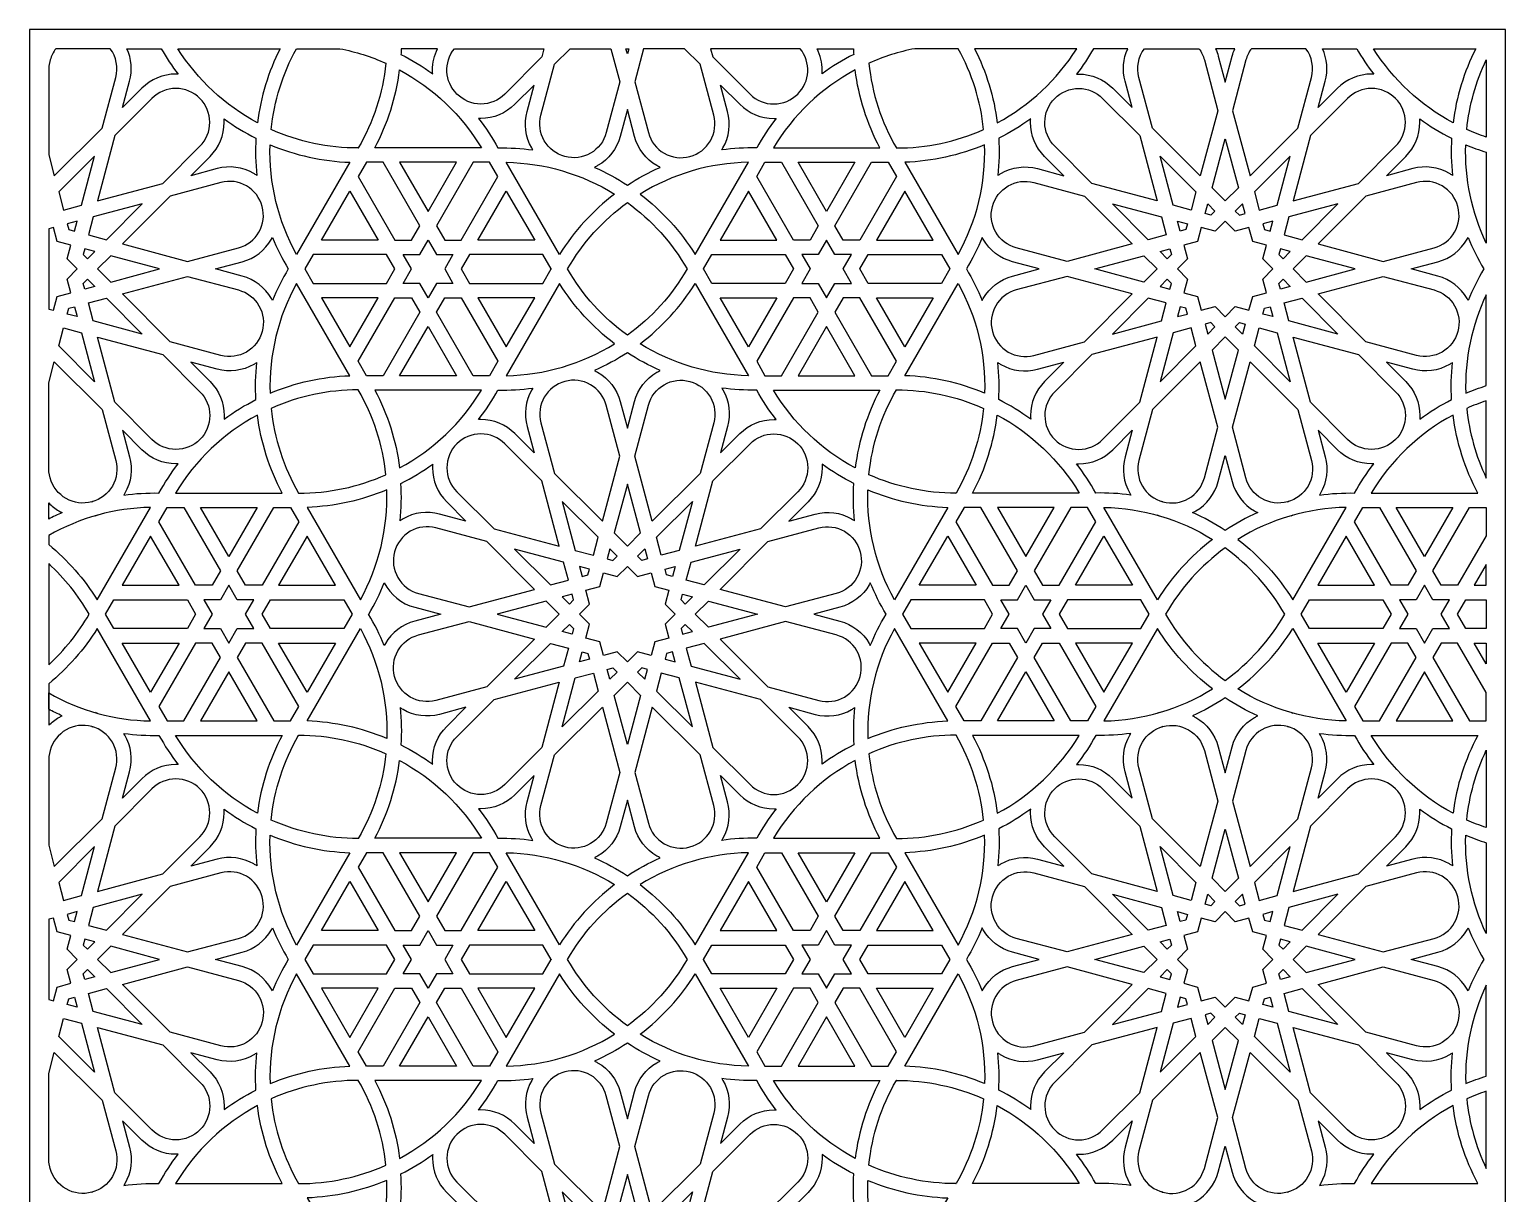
# Model space of a CAD drawing. Header units: millimetres. Extents: x 15683 to 17223, y -3509 to -1569.
# Drawn here: x 15683 to 17223, y -2783 to -1569 of the extents above; entities that cross this region are included whole.
import ezdxf

# ---------------------------------------------------------------- set-up
doc = ezdxf.new("R2010")
doc.units = ezdxf.units.MM
doc.layers.get('0').update_dxf_attribs({"color": 1})
doc.layers.add('Layer 01', color=160, linetype='Continuous')

msp = doc.modelspace()

# ---------------------------------------------------------------- linework, layer by layer
for points in [[(15683, -3509.2), (17223, -3509.2), (17223, -1569.2), (15683, -1569.2)], [(16026.1, -1692.7), (16025.9, -1692.7), (16025.8, -1692.8)], [(16587.4, -1692.7), (16587.6, -1692.7), (16587.7, -1692.8)], [(16025.9, -1722.7), (16064.2, -1789), (16081.5, -1789), (16090.2, -1774), (16051.9, -1707.7), (16034.6, -1707.7)], [(16098.8, -1759), (16128.5, -1707.7), (16069.2, -1707.7)], [(16133.5, -1789), (16171.8, -1722.7), (16163.1, -1707.7), (16145.8, -1707.7), (16107.5, -1774), (16116.2, -1789)], [(16480, -1789), (16441.8, -1722.7), (16450.4, -1707.7), (16467.7, -1707.7), (16506, -1774), (16497.4, -1789)], [(16514.7, -1759), (16485.1, -1707.7), (16544.3, -1707.7)], [(16587.6, -1722.7), (16549.3, -1789), (16532, -1789), (16523.3, -1774), (16561.6, -1707.7), (16578.9, -1707.7)], [(16046.9, -1789), (15987.6, -1789), (16017.3, -1737.7)], [(16210.1, -1789), (16150.8, -1789), (16180.4, -1737.7)], [(16403.5, -1789), (16462.7, -1789), (16433.1, -1737.7)], [(16566.6, -1789), (16625.9, -1789), (16596.3, -1737.7)], [(16081.5, -1819), (16072.9, -1804), (16090.2, -1804), (16098.8, -1789), (16107.5, -1804), (16124.8, -1804), (16116.2, -1819), (16124.8, -1834), (16107.5, -1834), (16098.8, -1849), (16090.2, -1834), (16072.9, -1834)], [(16532, -1819), (16540.7, -1804), (16523.3, -1804), (16514.7, -1789), (16506, -1804), (16488.7, -1804), (16497.4, -1819), (16488.7, -1834), (16506, -1834), (16514.7, -1849), (16523.3, -1834), (16540.7, -1834)], [(16064.2, -1819), (16055.5, -1804), (15979, -1804), (15970.3, -1819), (15979, -1834), (16055.5, -1834)], [(16227.4, -1819), (16218.7, -1804), (16142.1, -1804), (16133.5, -1819), (16142.1, -1834), (16218.7, -1834)], [(16386.2, -1819), (16394.8, -1804), (16471.4, -1804), (16480, -1819), (16471.4, -1834), (16394.8, -1834)], [(16549.3, -1819), (16558, -1804), (16634.6, -1804), (16643.2, -1819), (16634.6, -1834), (16558, -1834)], [(16046.9, -1849), (15987.6, -1849), (16017.3, -1900.3)], [(16025.9, -1915.3), (16064.2, -1849), (16081.5, -1849), (16090.2, -1864), (16051.9, -1930.3), (16034.6, -1930.3)], [(16133.5, -1849), (16171.8, -1915.3), (16163.1, -1930.3), (16145.8, -1930.3), (16107.5, -1864), (16116.2, -1849)], [(16210.1, -1849), (16150.8, -1849), (16180.4, -1900.3)], [(16403.5, -1849), (16462.7, -1849), (16433.1, -1900.3)], [(16480, -1849), (16441.8, -1915.3), (16450.4, -1930.3), (16467.7, -1930.3), (16506, -1864), (16497.4, -1849)], [(16587.6, -1915.3), (16549.3, -1849), (16532, -1849), (16523.3, -1864), (16561.6, -1930.3), (16578.9, -1930.3)], [(16566.6, -1849), (16625.9, -1849), (16596.3, -1900.3)], [(16098.8, -1879), (16128.5, -1930.3), (16069.2, -1930.3)], [(16514.7, -1879), (16485.1, -1930.3), (16544.3, -1930.3)], [(16026.1, -1945.3), (16025.9, -1945.3), (16025.8, -1945.1)], [(16587.4, -1945.3), (16587.6, -1945.3), (16587.7, -1945.1)], [(15963.7, -2052.7), (15963.9, -2052.7), (15964, -2052.9)], [(16649.8, -2052.7), (16649.6, -2052.7), (16649.5, -2052.9)], [(15856.3, -2149), (15818.1, -2082.7), (15826.7, -2067.7), (15844, -2067.7), (15882.3, -2134), (15873.7, -2149)], [(15891, -2119), (15861.4, -2067.7), (15920.6, -2067.7)], [(15963.9, -2082.7), (15925.6, -2149), (15908.3, -2149), (15899.6, -2134), (15937.9, -2067.7), (15955.2, -2067.7)], [(16649.6, -2082.7), (16687.9, -2149), (16705.2, -2149), (16713.9, -2134), (16675.6, -2067.7), (16658.3, -2067.7)], [(16722.6, -2119), (16752.2, -2067.7), (16692.9, -2067.7)], [(16757.2, -2149), (16795.5, -2082.7), (16786.8, -2067.7), (16769.5, -2067.7), (16731.2, -2134), (16739.9, -2149)], [(17103.8, -2149), (17065.6, -2082.7), (17074.2, -2067.7), (17091.5, -2067.7), (17129.8, -2134), (17121.2, -2149)], [(17138.5, -2119), (17108.9, -2067.7), (17168.1, -2067.7)], [(17203, -2097.3), (17173.1, -2149), (17155.8, -2149), (17147.1, -2134), (17185.4, -2067.7), (17202.8, -2067.7), (17203, -2068.1)], [(15779.8, -2149), (15839, -2149), (15809.4, -2097.7)], [(15942.9, -2149), (16002.2, -2149), (15972.6, -2097.7)], [(16670.6, -2149), (16611.3, -2149), (16641, -2097.7)], [(16833.8, -2149), (16774.5, -2149), (16804.1, -2097.7)], [(17027.3, -2149), (17086.5, -2149), (17056.9, -2097.7)], [(17203, -2127.3), (17190.4, -2149), (17203, -2149)], [(15908.3, -2179.1), (15908.3, -2179), (15917, -2164), (15899.6, -2164), (15891, -2149), (15882.3, -2164), (15865, -2164), (15873.7, -2179), (15873.6, -2179.1), (15873.7, -2179.2), (15865, -2194.2), (15882.3, -2194.2), (15891, -2209.2), (15899.6, -2194.2), (15917, -2194.2), (15908.3, -2179.2)], [(16705.2, -2179.1), (16705.2, -2179), (16696.6, -2164), (16713.9, -2164), (16722.6, -2149), (16731.2, -2164), (16748.5, -2164), (16739.9, -2179), (16739.9, -2179.1), (16739.9, -2179.2), (16748.5, -2194.2), (16731.2, -2194.2), (16722.6, -2209.2), (16713.9, -2194.2), (16696.6, -2194.2), (16705.2, -2179.2)], [(17155.9, -2179.1), (17155.8, -2179), (17164.5, -2164), (17147.1, -2164), (17138.5, -2149), (17129.8, -2164), (17112.5, -2164), (17121.2, -2179), (17121.1, -2179.1), (17121.2, -2179.2), (17112.5, -2194.2), (17129.8, -2194.2), (17138.5, -2209.2), (17147.1, -2194.2), (17164.5, -2194.2), (17155.8, -2179.2)], [(15762.4, -2179.1), (15771.1, -2164), (15847.7, -2164), (15856.3, -2179), (15856.3, -2179.1), (15856.3, -2179.2), (15847.7, -2194.2), (15771.1, -2194.2)], [(15925.7, -2179.1), (15925.6, -2179), (15934.3, -2164), (16010.8, -2164), (16019.5, -2179), (16019.5, -2179.1), (16019.5, -2179.2), (16010.8, -2194.2), (15934.3, -2194.2), (15925.6, -2179.2)], [(16687.9, -2179.1), (16687.9, -2179), (16679.3, -2164), (16602.7, -2164), (16594, -2179), (16594.1, -2179.1), (16594, -2179.2), (16602.7, -2194.2), (16679.3, -2194.2), (16687.9, -2179.2)], [(16851.1, -2179.1), (16842.4, -2164), (16765.9, -2164), (16757.2, -2179), (16757.2, -2179.1), (16757.2, -2179.2), (16765.9, -2194.2), (16842.4, -2194.2)], [(17009.9, -2179.1), (17018.6, -2164), (17095.2, -2164), (17103.8, -2179), (17103.8, -2179.1), (17103.8, -2179.2), (17095.2, -2194.2), (17018.6, -2194.2)], [(17203, -2194.2), (17181.8, -2194.2), (17173.1, -2179.2), (17173.2, -2179.1), (17173.1, -2179), (17181.8, -2164), (17203, -2164)], [(15779.8, -2209.2), (15839, -2209.2), (15809.4, -2260.5)], [(15856.3, -2209.2), (15818.1, -2275.5), (15826.7, -2290.5), (15844, -2290.5), (15882.3, -2224.2), (15873.7, -2209.2)], [(15963.9, -2275.5), (15925.6, -2209.2), (15908.3, -2209.2), (15899.6, -2224.2), (15937.9, -2290.5), (15955.2, -2290.5)], [(15942.9, -2209.2), (16002.2, -2209.2), (15972.6, -2260.5)], [(16670.6, -2209.2), (16611.3, -2209.2), (16641, -2260.5)], [(16649.6, -2275.5), (16687.9, -2209.2), (16705.2, -2209.2), (16713.9, -2224.2), (16675.6, -2290.5), (16658.3, -2290.5)], [(16757.2, -2209.2), (16795.5, -2275.5), (16786.8, -2290.5), (16769.5, -2290.5), (16731.2, -2224.2), (16739.9, -2209.2)], [(16833.8, -2209.2), (16774.5, -2209.2), (16804.1, -2260.5)], [(17027.3, -2209.2), (17086.5, -2209.2), (17056.9, -2260.5)], [(17103.8, -2209.2), (17065.6, -2275.5), (17074.2, -2290.5), (17091.5, -2290.5), (17129.8, -2224.2), (17121.2, -2209.2)], [(17203, -2260.9), (17173.1, -2209.2), (17155.8, -2209.2), (17147.1, -2224.2), (17185.4, -2290.5), (17202.8, -2290.5), (17203, -2290)], [(17203, -2230.9), (17190.4, -2209.2), (17203, -2209.2)], [(15891, -2239.2), (15861.4, -2290.5), (15920.6, -2290.5)], [(16722.6, -2239.2), (16752.2, -2290.5), (16692.9, -2290.5)], [(17138.5, -2239.2), (17108.9, -2290.5), (17168.1, -2290.5)], [(15963.7, -2305.5), (15963.9, -2305.5), (15964, -2305.3)], [(16649.8, -2305.5), (16649.6, -2305.5), (16649.5, -2305.3)], [(16026.1, -2412.9), (16025.9, -2412.9), (16025.8, -2413.1)], [(16587.4, -2412.9), (16587.6, -2412.9), (16587.7, -2413.1)], [(16025.9, -2442.9), (16064.2, -2509.2), (16081.5, -2509.2), (16090.2, -2494.2), (16051.9, -2427.9), (16034.6, -2427.9)], [(16098.8, -2479.2), (16128.5, -2427.9), (16069.2, -2427.9)], [(16133.5, -2509.2), (16171.8, -2442.9), (16163.1, -2427.9), (16145.8, -2427.9), (16107.5, -2494.2), (16116.2, -2509.2)], [(16480, -2509.2), (16441.8, -2442.9), (16450.4, -2427.9), (16467.7, -2427.9), (16506, -2494.2), (16497.4, -2509.2)], [(16514.7, -2479.2), (16485.1, -2427.9), (16544.3, -2427.9)], [(16587.6, -2442.9), (16549.3, -2509.2), (16532, -2509.2), (16523.3, -2494.2), (16561.6, -2427.9), (16578.9, -2427.9)], [(16046.9, -2509.2), (15987.6, -2509.2), (16017.3, -2457.9)], [(16210.1, -2509.2), (16150.8, -2509.2), (16180.4, -2457.9)], [(16403.5, -2509.2), (16462.7, -2509.2), (16433.1, -2457.9)], [(16566.6, -2509.2), (16625.9, -2509.2), (16596.3, -2457.9)], [(16081.5, -2539.2), (16072.9, -2524.2), (16090.2, -2524.2), (16098.8, -2509.2), (16107.5, -2524.2), (16124.8, -2524.2), (16116.2, -2539.2), (16124.8, -2554.2), (16107.5, -2554.2), (16098.8, -2569.2), (16090.2, -2554.2), (16072.9, -2554.2)], [(16532, -2539.2), (16540.7, -2524.2), (16523.3, -2524.2), (16514.7, -2509.2), (16506, -2524.2), (16488.7, -2524.2), (16497.4, -2539.2), (16488.7, -2554.2), (16506, -2554.2), (16514.7, -2569.2), (16523.3, -2554.2), (16540.7, -2554.2)], [(16064.2, -2539.2), (16055.5, -2524.2), (15979, -2524.2), (15970.3, -2539.2), (15979, -2554.2), (16055.5, -2554.2)], [(16227.4, -2539.2), (16218.7, -2524.2), (16142.1, -2524.2), (16133.5, -2539.2), (16142.1, -2554.2), (16218.7, -2554.2)], [(16386.2, -2539.2), (16394.8, -2524.2), (16471.4, -2524.2), (16480, -2539.2), (16471.4, -2554.2), (16394.8, -2554.2)], [(16549.3, -2539.2), (16558, -2524.2), (16634.6, -2524.2), (16643.2, -2539.2), (16634.6, -2554.2), (16558, -2554.2)], [(16046.9, -2569.2), (15987.6, -2569.2), (16017.3, -2620.5)], [(16025.9, -2635.5), (16064.2, -2569.2), (16081.5, -2569.2), (16090.2, -2584.2), (16051.9, -2650.5), (16034.6, -2650.5)], [(16133.5, -2569.2), (16171.8, -2635.5), (16163.1, -2650.5), (16145.8, -2650.5), (16107.5, -2584.2), (16116.2, -2569.2)], [(16210.1, -2569.2), (16150.8, -2569.2), (16180.4, -2620.5)], [(16403.5, -2569.2), (16462.7, -2569.2), (16433.1, -2620.5)], [(16480, -2569.2), (16441.8, -2635.5), (16450.4, -2650.5), (16467.7, -2650.5), (16506, -2584.2), (16497.4, -2569.2)], [(16587.6, -2635.5), (16549.3, -2569.2), (16532, -2569.2), (16523.3, -2584.2), (16561.6, -2650.5), (16578.9, -2650.5)], [(16566.6, -2569.2), (16625.9, -2569.2), (16596.3, -2620.5)], [(16098.8, -2599.2), (16128.5, -2650.5), (16069.2, -2650.5)], [(16514.7, -2599.2), (16485.1, -2650.5), (16544.3, -2650.5)], [(16026.1, -2665.5), (16025.9, -2665.5), (16025.8, -2665.4)], [(16587.4, -2665.5), (16587.6, -2665.5), (16587.7, -2665.4)], [(15963.7, -2773), (15963.9, -2773), (15964, -2773.1)], [(16649.8, -2773), (16649.6, -2773), (16649.5, -2773.1)]]:
    msp.add_lwpolyline(points, close=True)
for points in [[(15820.3, -1589.2, 0.033736), (15838.1, -1615.8), (15835.8, -1615.7, 0.199489), (15800.2, -1630.5), (15780.1, -1650.6), (15787.5, -1623.1, 0.174582), (15784.6, -1589.2)], [(15944.5, -1589.2, 0.085875), (15920.8, -1666.5, -0.129776), (15837.8, -1589.2)], [(16006.9, -1589.2, -0.056713), (16054.8, -1604.4, -0.105859), (16026, -1692.8, -0.105859), (15935.1, -1673.5, -0.100437), (15961.5, -1589.2)], [(16606.6, -1589.2, 0.056713), (16558.8, -1604.4, 0.105859), (16587.5, -1692.8, 0.105859), (16678.5, -1673.5, 0.100437), (16652.1, -1589.2)], [(16669, -1589.2, -0.085875), (16692.8, -1666.5, 0.129776), (16775.7, -1589.2)], [(16793.2, -1589.2, -0.033736), (16775.4, -1615.8), (16777.7, -1615.7, -0.199489), (16813.3, -1630.5), (16833.4, -1650.6), (16826.1, -1623.1, -0.174582), (16828.9, -1589.2)], [(17067.8, -1589.2, 0.033736), (17085.6, -1615.8), (17083.3, -1615.7, 0.199489), (17047.7, -1630.5), (17027.6, -1650.6), (17035, -1623.1, 0.174582), (17032.1, -1589.2)], [(17192, -1589.2, 0.085875), (17168.3, -1666.5, -0.129776), (17085.3, -1589.2)], [(17203, -1681.5, -0.02471), (17182.6, -1673.5, -0.085621), (17203, -1600.8)], [(16043.3, -1692.7, 0.090641), (16069.1, -1611.4, -0.135132), (16154.5, -1692.7)], [(16570.3, -1692.7, -0.090641), (16544.5, -1611.4, 0.135132), (16459.1, -1692.7)], [(15919.3, -1682.6, 0.040936), (15920.2, -1721.4, 0.019027), (15916.9, -1719.3, 0.199489), (15878.8, -1714.3), (15851.3, -1721.7), (15871.4, -1701.6, 0.199489), (15886.1, -1666, 0.018279), (15886, -1662.3, 0.041199)], [(16694.3, -1682.6, -0.040936), (16693.3, -1721.4, -0.019027), (16696.6, -1719.3, -0.199489), (16734.8, -1714.3), (16762.3, -1721.7), (16742.1, -1701.6, -0.199489), (16727.4, -1666, -0.018279), (16727.6, -1662.3, -0.041199)], [(17166.8, -1682.6, 0.040936), (17167.7, -1721.4, 0.019027), (17164.5, -1719.3, 0.199489), (17126.3, -1714.3), (17098.8, -1721.7), (17118.9, -1701.6, 0.199489), (17133.6, -1666, 0.018279), (17133.5, -1662.3, 0.041199)], [(15934, -1689.4, 0.090641), (16017.3, -1707.7), (15961.7, -1804, -0.135132)], [(16679.6, -1689.4, -0.090641), (16596.3, -1707.7), (16651.9, -1804, 0.135132)], [(17203, -1792, -0.119754), (17181.5, -1689.4, 0.024161), (17203, -1697.2)], [(16293.4, -1740.9, 0.090589), (16236, -1803.9), (16180.4, -1707.7, -0.135014)], [(16320.1, -1740.9, -0.090589), (16377.6, -1803.9), (16433.1, -1707.7, 0.135014)], [(16306.8, -1888.2, -0.106105), (16244.4, -1819, -0.106105), (16306.8, -1749.7, -0.106105), (16369.1, -1819, -0.106105)], [(16227.3, -1819.1, -0.0001), (16227.4, -1819), (16227.3, -1818.9)], [(16386.2, -1819.1, 0.0001), (16386.2, -1819), (16386.2, -1818.9)], [(15934, -1948.6, -0.090641), (16017.3, -1930.3), (15961.7, -1834, 0.135132)], [(16293.4, -1897, -0.090589), (16236, -1834.1), (16180.4, -1930.3, 0.135014)], [(16320.1, -1897, 0.090589), (16377.6, -1834.1), (16433.1, -1930.3, -0.135014)], [(16679.6, -1948.6, 0.090641), (16596.3, -1930.3), (16651.9, -1834, -0.135132)], [(17203, -1845.9, 0.119754), (17181.5, -1948.6, -0.024161), (17203, -1940.7)], [(15919.3, -1955.3, -0.040936), (15920.2, -1916.6, -0.019027), (15916.9, -1918.6, -0.199489), (15878.8, -1923.6), (15851.3, -1916.2), (15871.4, -1936.4, -0.199489), (15886.1, -1972, -0.018279), (15886, -1975.6, -0.041199)], [(16694.3, -1955.3, 0.040936), (16693.3, -1916.6, 0.019027), (16696.6, -1918.6, 0.199489), (16734.8, -1923.6), (16762.3, -1916.2), (16742.1, -1936.4, 0.199489), (16727.4, -1972, 0.018279), (16727.6, -1975.6, 0.041199)], [(17166.8, -1955.3, -0.040936), (17167.7, -1916.6, -0.019027), (17164.5, -1918.6, -0.199489), (17126.3, -1923.6), (17098.8, -1916.2), (17118.9, -1936.4, -0.199489), (17133.6, -1972, -0.018279), (17133.5, -1975.6, -0.041199)], [(15963.8, -2052.9, 0.105859), (16054.8, -2033.6, 0.105859), (16026, -1945.1, 0.105859), (15935.1, -1964.4, 0.105859)], [(16043.3, -1945.3, -0.090641), (16069.1, -2026.5, 0.135132), (16154.5, -1945.3)], [(16570.3, -1945.3, 0.090641), (16544.5, -2026.5, -0.135132), (16459.1, -1945.3)], [(16649.7, -2052.9, -0.105859), (16558.8, -2033.6, -0.105859), (16587.5, -1945.1, -0.105859), (16678.5, -1964.4, -0.105859)], [(17203, -1956.5, 0.02471), (17182.6, -1964.4, 0.085621), (17203, -2037.1)], [(15835.4, -2052.7), (15946.6, -2052.7, -0.090641), (15920.8, -1971.4, 0.135132)], [(16778.2, -2052.7), (16667, -2052.7, 0.090641), (16692.8, -1971.4, -0.135132)], [(17082.9, -2052.7), (17194.1, -2052.7, -0.090641), (17168.3, -1971.4, 0.135132)], [(15781.3, -2054.8, -0.038881), (15818.1, -2052.7, -0.038562), (15838.1, -2022.2), (15835.8, -2022.2, -0.199489), (15800.2, -2007.5), (15780.1, -1987.3), (15787.5, -2014.8, -0.199489), (15782.4, -2053)], [(16832.2, -2054.8, 0.038881), (16795.5, -2052.7, 0.038562), (16775.4, -2022.2), (16777.7, -2022.2, 0.199489), (16813.3, -2007.5), (16833.4, -1987.3), (16826.1, -2014.8, 0.199489), (16831.1, -2053)], [(17028.8, -2054.8, -0.038881), (17065.6, -2052.7, -0.038562), (17085.6, -2022.2), (17083.3, -2022.2, -0.199489), (17047.7, -2007.5), (17027.6, -1987.3), (17035, -2014.8, -0.199489), (17029.9, -2053)], [(15749.2, -2061.5, 0.001398), (15748, -2061.9)], [(15972.6, -2067.7), (16028.2, -2164, 0.135132), (16055.8, -2049.4, -0.090641)], [(16641, -2067.7), (16585.4, -2164, -0.135132), (16557.7, -2049.4, 0.090641)], [(16864.3, -2061.5, -0.001398), (16865.6, -2061.9)], [(16996.7, -2061.5, 0.001398), (16995.5, -2061.9)], [(15703, -2106.5, -0.081525), (15753.7, -2164.2), (15809.4, -2067.7, 0.126215), (15703, -2097)], [(16804.1, -2067.7, -0.135276), (16917.3, -2101.1, 0.090727), (16859.8, -2164.2)], [(17056.9, -2067.7, 0.135276), (16943.7, -2101.1, -0.090727), (17001.2, -2164.2)], [(16992.7, -2179.1, 0.105833), (16930.5, -2110, 0.105833), (16868.4, -2179.1, 0.105833), (16930.5, -2248.2, 0.105833)], [(15703, -2231.9, 0.076482), (15745.2, -2179.1, 0.076482), (15703, -2126.3)], [(15703, -2261.2, 0.126215), (15809.4, -2290.5), (15753.7, -2194, -0.081525), (15703, -2251.7), (15703, -2295, -0.067457), (15713.7, -2286.8, -0.018655), (15717, -2285.1, -0.016402), (15703, -2278.3)], [(15972.6, -2290.5), (16028.2, -2194.2, -0.135132), (16055.8, -2308.8, 0.090641)], [(16641, -2290.5), (16585.4, -2194.2, 0.135132), (16557.7, -2308.8, -0.090641)], [(16804.1, -2290.5, 0.135276), (16917.3, -2257.1, -0.090727), (16859.8, -2194)], [(17056.9, -2290.5, -0.135276), (16943.7, -2257.1, 0.090727), (17001.2, -2194)], [(15749.2, -2296.7, -0.001398), (15748, -2296.3)], [(15781.3, -2303.4, 0.038881), (15818.1, -2305.5, 0.038562), (15838.1, -2336), (15835.8, -2336, 0.199489), (15800.2, -2350.7), (15780.1, -2370.9), (15787.5, -2343.4, 0.199489), (15782.4, -2305.2)], [(15835.4, -2305.5), (15946.6, -2305.5, 0.090641), (15920.8, -2386.7, -0.135132)], [(15963.8, -2305.3, -0.105859), (16054.8, -2324.6, -0.105859), (16026, -2413.1, -0.105859), (15935.1, -2393.8, -0.105859)], [(16649.7, -2305.3, 0.105859), (16558.8, -2324.6, 0.105859), (16587.5, -2413.1, 0.105859), (16678.5, -2393.8, 0.105859)], [(16778.2, -2305.5), (16667, -2305.5, -0.090641), (16692.8, -2386.7, 0.135132)], [(16832.2, -2303.4, -0.038881), (16795.5, -2305.5, -0.038562), (16775.4, -2336), (16777.7, -2336, -0.199489), (16813.3, -2350.7), (16833.4, -2370.9), (16826.1, -2343.4, -0.199489), (16831.1, -2305.2)], [(16864.3, -2296.7, 0.001398), (16865.6, -2296.3)], [(16996.7, -2296.7, -0.001398), (16995.5, -2296.3)], [(17028.8, -2303.4, 0.038881), (17065.6, -2305.5, 0.038562), (17085.6, -2336), (17083.3, -2336, 0.199489), (17047.7, -2350.7), (17027.6, -2370.9), (17035, -2343.4, 0.199489), (17029.9, -2305.2)], [(17082.9, -2305.5), (17194.1, -2305.5, 0.090641), (17168.3, -2386.7, -0.135132)], [(17203, -2401.7, -0.02471), (17182.6, -2393.8, -0.085621), (17203, -2321.1)], [(16043.3, -2412.9, 0.090641), (16069.1, -2331.7, -0.135132), (16154.5, -2412.9)], [(16570.3, -2412.9, -0.090641), (16544.5, -2331.7, 0.135132), (16459.1, -2412.9)], [(15919.3, -2402.9, 0.040936), (15920.2, -2441.6, 0.019027), (15916.9, -2439.6, 0.199489), (15878.8, -2434.6), (15851.3, -2442), (15871.4, -2421.8, 0.199489), (15886.1, -2386.2, 0.018279), (15886, -2382.6, 0.041199)], [(16694.3, -2402.9, -0.040936), (16693.3, -2441.6, -0.019027), (16696.6, -2439.6, -0.199489), (16734.8, -2434.6), (16762.3, -2442), (16742.1, -2421.8, -0.199489), (16727.4, -2386.2, -0.018279), (16727.6, -2382.6, -0.041199)], [(17166.8, -2402.9, 0.040936), (17167.7, -2441.6, 0.019027), (17164.5, -2439.6, 0.199489), (17126.3, -2434.6), (17098.8, -2442), (17118.9, -2421.8, 0.199489), (17133.6, -2386.2, 0.018279), (17133.5, -2382.6, 0.041199)], [(15934, -2409.6, 0.090641), (16017.3, -2427.9), (15961.7, -2524.2, -0.135132)], [(16679.6, -2409.6, -0.090641), (16596.3, -2427.9), (16651.9, -2524.2, 0.135132)], [(17203, -2512.3, -0.119754), (17181.5, -2409.6, 0.024161), (17203, -2417.5)], [(16293.4, -2461.2, 0.090589), (16236, -2524.1), (16180.4, -2427.9, -0.135014)], [(16320.1, -2461.2, -0.090589), (16377.6, -2524.1), (16433.1, -2427.9, 0.135014)], [(16306.8, -2608.5, -0.106105), (16244.4, -2539.2, -0.106105), (16306.8, -2470, -0.106105), (16369.1, -2539.2, -0.106105)], [(16227.3, -2539.3, -0.0001), (16227.4, -2539.2), (16227.3, -2539.1)], [(16386.2, -2539.3, 0.0001), (16386.2, -2539.2), (16386.2, -2539.1)], [(15934, -2668.8, -0.090641), (16017.3, -2650.5), (15961.7, -2554.2, 0.135132)], [(16293.4, -2617.3, -0.090589), (16236, -2554.3), (16180.4, -2650.5, 0.135014)], [(16320.1, -2617.3, 0.090589), (16377.6, -2554.3), (16433.1, -2650.5, -0.135014)], [(16679.6, -2668.8, 0.090641), (16596.3, -2650.5), (16651.9, -2554.2, -0.135132)], [(17203, -2566.2, 0.119754), (17181.5, -2668.8, -0.024161), (17203, -2661)], [(15919.3, -2675.6, -0.040936), (15920.2, -2636.8, -0.019027), (15916.9, -2638.9, -0.199489), (15878.8, -2643.9), (15851.3, -2636.5), (15871.4, -2656.6, -0.199489), (15886.1, -2692.2, -0.018279), (15886, -2695.9, -0.041199)], [(16694.3, -2675.6, 0.040936), (16693.3, -2636.8, 0.019027), (16696.6, -2638.9, 0.199489), (16734.8, -2643.9), (16762.3, -2636.5), (16742.1, -2656.6, 0.199489), (16727.4, -2692.2, 0.018279), (16727.6, -2695.9, 0.041199)], [(17166.8, -2675.6, -0.040936), (17167.7, -2636.8, -0.019027), (17164.5, -2638.9, -0.199489), (17126.3, -2643.9), (17098.8, -2636.5), (17118.9, -2656.6, -0.199489), (17133.6, -2692.2, -0.018279), (17133.5, -2695.9, -0.041199)], [(15963.8, -2773.1, 0.105859), (16054.8, -2753.8, 0.105859), (16026, -2665.4, 0.105859), (15935.1, -2684.7, 0.105859)], [(16043.3, -2665.5, -0.090641), (16069.1, -2746.8, 0.135132), (16154.5, -2665.5)], [(16570.3, -2665.5, 0.090641), (16544.5, -2746.8, -0.135132), (16459.1, -2665.5)], [(16649.7, -2773.1, -0.105859), (16558.8, -2753.8, -0.105859), (16587.5, -2665.4, -0.105859), (16678.5, -2684.7, -0.105859)], [(17203, -2676.7, 0.02471), (17182.6, -2684.7, 0.085621), (17203, -2757.4)], [(15835.4, -2773), (15946.6, -2773, -0.090641), (15920.8, -2691.7, 0.135132)], [(16778.2, -2773), (16667, -2773, 0.090641), (16692.8, -2691.7, -0.135132)], [(17082.9, -2773), (17194.1, -2773, -0.090641), (17168.3, -2691.7, 0.135132)], [(15781.3, -2775.1, -0.038881), (15818.1, -2773, -0.038562), (15838.1, -2742.4), (15835.8, -2742.5, -0.199489), (15800.2, -2727.7), (15780.1, -2707.6), (15787.5, -2735.1, -0.199489), (15782.4, -2773.3)], [(16832.2, -2775.1, 0.038881), (16795.5, -2773, 0.038562), (16775.4, -2742.4), (16777.7, -2742.5, 0.199489), (16813.3, -2727.7), (16833.4, -2707.6), (16826.1, -2735.1, 0.199489), (16831.1, -2773.3)], [(17028.8, -2775.1, -0.038881), (17065.6, -2773, -0.038562), (17085.6, -2742.4), (17083.3, -2742.5, -0.199489), (17047.7, -2727.7), (17027.6, -2707.6), (17035, -2735.1, -0.199489), (17029.9, -2773.3)], [(15972.6, -2788), (16028.2, -2884.3, 0.135132), (16055.8, -2769.7, -0.090641)], [(16641, -2788), (16585.4, -2884.3, -0.135132), (16557.7, -2769.7, 0.090641)], [(15749.2, -2781.8, 0.001398), (15748, -2782.1)], [(16864.3, -2781.8, -0.001398), (16865.6, -2782.1)], [(16996.7, -2781.8, 0.001398), (16995.5, -2782.1)]]:
    msp.add_lwpolyline(points, format="xyb", close=True)
at = {"layer": 'Layer 01'}
for points in [[(15710.4, -1589.2, 0.093451), (15704.7, -1601), (15703, -1607.5), (15703, -1700), (15708.9, -1722), (15758.8, -1672.2), (15773, -1619.2, 0.228228), (15767.3, -1589.2)], [(16070.8, -1589.2, -0.006396), (16070.6, -1595.3, -0.040936), (16103.7, -1615.4, -0.019027), (16103.5, -1611.6, -0.116117), (16108.8, -1589.2)], [(16219.8, -1589.2), (16217.5, -1597.8), (16178.8, -1636.6, -0.415515), (16128.9, -1636.5, -0.386909), (16126.5, -1589.2)], [(16289.7, -1589.2), (16299, -1623.8), (16284.8, -1676.8, -0.415515), (16241.6, -1701.7, -0.415515), (16216.6, -1658.5), (16230.9, -1605.5), (16247.2, -1589.2)], [(16323.8, -1589.2), (16314.5, -1623.8), (16328.7, -1676.8, 0.415515), (16372, -1701.7, 0.415515), (16396.9, -1658.5), (16382.7, -1605.5), (16366.3, -1589.2)], [(16393.7, -1589.2), (16396, -1597.8), (16434.8, -1636.6, 0.415515), (16484.6, -1636.5, 0.386909), (16487, -1589.2)], [(16542.7, -1589.2, 0.006396), (16543, -1595.3, 0.040936), (16509.9, -1615.4, 0.019027), (16510, -1611.6, 0.116117), (16504.8, -1589.2)], [(16903.2, -1589.2, -0.093451), (16908.8, -1601), (16922.9, -1654), (16904.6, -1722), (16854.8, -1672.2), (16840.6, -1619.2, -0.228228), (16846.2, -1589.2)], [(16920.5, -1589.2, -0.041875), (16923.3, -1597.1), (16930.5, -1624.3), (16937.8, -1597.1, -0.041875), (16940.6, -1589.2)], [(16957.9, -1589.2, 0.093451), (16952.2, -1601), (16938.1, -1654), (16956.5, -1722), (17006.3, -1672.2), (17020.5, -1619.2, 0.228228), (17014.8, -1589.2)], [(15860.8, -1691, 0.415515), (15860.7, -1641.1, 0.415515), (15810.8, -1641.1), (15772.1, -1679.9), (15754, -1748), (15822, -1729.8)], [(16153.8, -1662), (16151.5, -1661.9, -0.038887), (16171.8, -1692.7, -0.038676), (16208.3, -1694.8), (16207.1, -1692.8, -0.199489), (16202.1, -1654.6), (16209.5, -1627.1), (16189.4, -1647.2, -0.199489)], [(16459.8, -1662), (16462, -1661.9, 0.038887), (16441.8, -1692.7, 0.038676), (16405.2, -1694.8), (16406.4, -1692.8, 0.199489), (16411.4, -1654.6), (16404, -1627.1), (16424.2, -1647.2, 0.199489)], [(16752.7, -1691, -0.415515), (16752.8, -1641.1, -0.415515), (16802.7, -1641.1), (16841.4, -1679.9), (16859.6, -1748), (16791.5, -1729.8)], [(17108.3, -1691, 0.415515), (17108.2, -1641.1, 0.415515), (17058.3, -1641.1), (17019.6, -1679.9), (17001.5, -1748), (17069.5, -1729.8)], [(16341, -1713, -0.018536), (16337.7, -1711.2, -0.199489), (16314.2, -1680.7), (16306.8, -1652.8), (16299.3, -1680.7, -0.199489), (16275.8, -1711.2, -0.018536), (16272.5, -1713, -0.041202), (16306.8, -1731.7, -0.041202)], [(15901, -1797, 0.415515), (15925.8, -1753.8, 0.415515), (15882.7, -1728.8), (15829.7, -1743.1), (15780, -1792.9), (15848, -1811.2)], [(16712.6, -1797, -0.415515), (16687.7, -1753.8, -0.415515), (16730.9, -1728.8), (16783.8, -1743.1), (16833.6, -1792.9), (16765.6, -1811.2)], [(17148.5, -1797, 0.415515), (17173.3, -1753.8, 0.415515), (17130.2, -1728.8), (17077.2, -1743.1), (17027.5, -1792.9), (17095.5, -1811.2)], [(15936.5, -1851.9), (15935.4, -1849.9, 0.199489), (15904.9, -1826.4), (15877, -1819), (15904.9, -1811.5, 0.199489), (15935.4, -1788), (15936.5, -1786.1, 0.038887), (15953, -1819, 0.038887)], [(16677.1, -1851.9), (16678.1, -1849.9, -0.199489), (16708.7, -1826.4), (16736.6, -1819), (16708.7, -1811.5, -0.199489), (16678.1, -1788), (16677.1, -1786.1, -0.038887), (16660.5, -1819, -0.038887)], [(17184, -1851.9), (17182.9, -1849.9, 0.199489), (17152.4, -1826.4), (17124.5, -1819), (17152.4, -1811.5, 0.199489), (17182.9, -1788), (17184, -1786.1, 0.038887), (17200.5, -1819, 0.038887)], [(15901, -1840.9, -0.415515), (15925.8, -1884.2, -0.415515), (15882.7, -1909.1), (15829.7, -1894.9), (15780, -1845), (15848, -1826.7)], [(16712.6, -1840.9, 0.415515), (16687.7, -1884.2, 0.415515), (16730.9, -1909.1), (16783.8, -1894.9), (16833.6, -1845), (16765.6, -1826.7)], [(17148.5, -1840.9, -0.415515), (17173.3, -1884.2, -0.415515), (17130.2, -1909.1), (17077.2, -1894.9), (17027.5, -1845), (17095.5, -1826.7)], [(15860.8, -1947, -0.415515), (15860.7, -1996.9, -0.415515), (15810.8, -1996.9), (15772.1, -1958), (15754, -1890), (15822, -1908.2)], [(16752.7, -1947, 0.415515), (16752.8, -1996.9, 0.415515), (16802.7, -1996.9), (16841.4, -1958), (16859.6, -1890), (16791.5, -1908.2)], [(17108.3, -1947, -0.415515), (17108.2, -1996.9, -0.415515), (17058.3, -1996.9), (17019.6, -1958), (17001.5, -1890), (17069.5, -1908.2)], [(16306.8, -1906.3, -0.041202), (16272.5, -1925, -0.018536), (16275.8, -1926.7, -0.199489), (16299.3, -1957.3), (16306.8, -1985.2), (16314.2, -1957.3, -0.199489), (16337.7, -1926.7, -0.018536), (16341, -1925, -0.041202)], [(15773, -2018.7, -0.415515), (15748, -2061.9, -0.415515), (15704.7, -2037), (15703, -2030.5), (15703, -1937.9), (15708.9, -1915.9), (15758.8, -1965.7)], [(16840.6, -2018.7, 0.415515), (16865.6, -2061.9, 0.415515), (16908.8, -2037), (16922.9, -1983.9), (16904.6, -1915.9), (16854.8, -1965.7)], [(17020.5, -2018.7, -0.415515), (16995.5, -2061.9, -0.415515), (16952.2, -2037), (16938.1, -1983.9), (16956.5, -1915.9), (17006.3, -1965.7)], [(16284.8, -1961.1, 0.415515), (16241.6, -1936.3, 0.415515), (16216.6, -1979.5), (16230.9, -2032.4), (16280.7, -2082.2), (16299, -2014.1)], [(16328.7, -1961.1, -0.415515), (16372, -1936.3, -0.415515), (16396.9, -1979.5), (16382.7, -2032.4), (16332.8, -2082.2), (16314.5, -2014.1)], [(16153.8, -1976), (16151.5, -1976, 0.038887), (16171.8, -1945.3, 0.038676), (16208.3, -1943.2), (16207.1, -1945.2, 0.199489), (16202.1, -1983.4), (16209.5, -2010.9), (16189.4, -1990.7, 0.199489)], [(16459.8, -1976), (16462, -1976, -0.038887), (16441.8, -1945.3, -0.038676), (16405.2, -1943.2), (16406.4, -1945.2, -0.199489), (16411.4, -1983.4), (16404, -2010.9), (16424.2, -1990.7, -0.199489)], [(16178.8, -2001.3, 0.415515), (16128.9, -2001.4, 0.415515), (16128.8, -2051.3), (16167.7, -2090), (16235.8, -2108.2), (16217.5, -2040.1)], [(16434.8, -2001.3, -0.415515), (16484.6, -2001.4, -0.415515), (16484.7, -2051.3), (16445.8, -2090), (16377.8, -2108.2), (16396, -2040.1)], [(16937.8, -2040.8, 0.199489), (16961.2, -2071.4, 0.018655), (16964.5, -2073.1, 0.040925), (16930.5, -2091.7, 0.040925), (16896.5, -2073.1, 0.018655), (16899.8, -2071.4, 0.199489), (16923.3, -2040.8), (16930.5, -2013.7)], [(16072.7, -2079.7, 0.018279), (16069.6, -2081.7, 0.041199), (16070.6, -2042.7, 0.040936), (16103.7, -2022.5, 0.019027), (16103.5, -2026.3, 0.199489), (16118.3, -2061.9), (16138.4, -2082), (16110.9, -2074.6, 0.199489)], [(16540.8, -2079.7, -0.018279), (16543.9, -2081.7, -0.041199), (16543, -2042.7, -0.040936), (16509.9, -2022.5, -0.019027), (16510, -2026.3, -0.199489), (16495.3, -2061.9), (16475.1, -2082), (16502.6, -2074.6, -0.199489)], [(15703, -2063.1, 0.067457), (15713.7, -2071.4, 0.018655), (15717, -2073.1, 0.016402), (15703, -2079.9)], [(16107, -2089.1, 0.415515), (16063.9, -2114.1, 0.415515), (16088.8, -2157.4), (16141.8, -2171.5), (16209.8, -2153.2), (16160, -2103.3)], [(16506.5, -2089.1, -0.415515), (16549.7, -2114.1, -0.415515), (16524.8, -2157.4), (16471.7, -2171.5), (16403.7, -2153.2), (16453.5, -2103.3)], [(16084.9, -2186.3, 0.199489), (16054.3, -2209.8), (16053.2, -2211.8, 0.038562), (16036.8, -2179.2, 0.000103), (16036.9, -2179.1, 0.037426), (16053.2, -2146.4, 0.211498), (16084.9, -2171.9), (16112.1, -2179.1)], [(16528.6, -2186.3, -0.199489), (16559.2, -2209.8), (16560.3, -2211.8, -0.038562), (16576.7, -2179.2, -0.000103), (16576.7, -2179.1, -0.037426), (16560.3, -2146.4), (16559.2, -2148.4, -0.199489), (16528.6, -2171.9), (16501.5, -2179.1)], [(16107, -2269.1, -0.415515), (16063.9, -2244, -0.415515), (16088.8, -2200.8), (16141.8, -2186.7), (16209.8, -2205), (16160, -2254.8)], [(16506.5, -2269.1, 0.415515), (16549.7, -2244, 0.415515), (16524.8, -2200.8), (16471.7, -2186.7), (16403.7, -2205), (16453.5, -2254.8)], [(16178.8, -2356.9, -0.415515), (16128.9, -2356.8, -0.415515), (16128.8, -2306.9), (16167.7, -2268.2), (16235.8, -2250), (16217.5, -2318.1)], [(16434.8, -2356.9, 0.415515), (16484.6, -2356.8, 0.415515), (16484.7, -2306.9), (16445.8, -2268.2), (16377.8, -2250), (16396, -2318.1)], [(16072.7, -2278.5, -0.018279), (16069.6, -2276.5, -0.041199), (16070.6, -2315.5, -0.040936), (16103.7, -2335.7, -0.019027), (16103.5, -2331.9, -0.199489), (16118.3, -2296.3), (16138.4, -2276.2), (16110.9, -2283.6, -0.199489)], [(16284.8, -2397.1, -0.415515), (16241.6, -2421.9, -0.415515), (16216.6, -2378.7), (16230.9, -2325.8), (16280.7, -2276), (16299, -2344.1)], [(16328.7, -2397.1, 0.415515), (16372, -2421.9, 0.415515), (16396.9, -2378.7), (16382.7, -2325.8), (16332.8, -2276), (16314.5, -2344.1)], [(16540.8, -2278.5, 0.018279), (16543.9, -2276.5, 0.041199), (16543, -2315.5, 0.040936), (16509.9, -2335.7, 0.019027), (16510, -2331.9, 0.199489), (16495.3, -2296.3), (16475.1, -2276.2), (16502.6, -2283.6, 0.199489)], [(16937.8, -2317.4, -0.199489), (16961.2, -2286.8, -0.018655), (16964.5, -2285.1, -0.040925), (16930.5, -2266.5, -0.040925), (16896.5, -2285.1, -0.018655), (16899.8, -2286.8, -0.199489), (16923.3, -2317.4), (16930.5, -2344.5)], [(15773, -2339.5, 0.415515), (15748, -2296.3, 0.415515), (15704.7, -2321.2), (15703, -2327.7), (15703, -2420.2), (15708.9, -2442.2), (15758.8, -2392.5)], [(16840.6, -2339.5, -0.415515), (16865.6, -2296.3, -0.415515), (16908.8, -2321.2), (16922.9, -2374.2), (16904.6, -2442.2), (16854.8, -2392.5)], [(17020.5, -2339.5, 0.415515), (16995.5, -2296.3, 0.415515), (16952.2, -2321.2), (16938.1, -2374.2), (16956.5, -2442.2), (17006.3, -2392.5)], [(15860.8, -2411.2, 0.415515), (15860.7, -2361.3, 0.415515), (15810.8, -2361.3), (15772.1, -2400.1), (15754, -2468.2), (15822, -2450)], [(16153.8, -2382.2), (16151.5, -2382.1, -0.038887), (16171.8, -2412.9, -0.038676), (16208.3, -2415), (16207.1, -2413, -0.199489), (16202.1, -2374.8), (16209.5, -2347.3), (16189.4, -2367.5, -0.199489)], [(16459.8, -2382.2), (16462, -2382.1, 0.038887), (16441.8, -2412.9, 0.038676), (16405.2, -2415), (16406.4, -2413, 0.199489), (16411.4, -2374.8), (16404, -2347.3), (16424.2, -2367.5, 0.199489)], [(16752.7, -2411.2, -0.415515), (16752.8, -2361.3, -0.415515), (16802.7, -2361.3), (16841.4, -2400.1), (16859.6, -2468.2), (16791.5, -2450)], [(17108.3, -2411.2, 0.415515), (17108.2, -2361.3, 0.415515), (17058.3, -2361.3), (17019.6, -2400.1), (17001.5, -2468.2), (17069.5, -2450)], [(16341, -2433.2, -0.018536), (16337.7, -2431.5, -0.199489), (16314.2, -2400.9), (16306.8, -2373), (16299.3, -2400.9, -0.199489), (16275.8, -2431.5, -0.018536), (16272.5, -2433.2, -0.041202), (16306.8, -2451.9, -0.041202)], [(15901, -2517.3, 0.415515), (15925.8, -2474, 0.415515), (15882.7, -2449), (15829.7, -2463.3), (15780, -2513.2), (15848, -2531.4)], [(16712.6, -2517.3, -0.415515), (16687.7, -2474, -0.415515), (16730.9, -2449), (16783.8, -2463.3), (16833.6, -2513.2), (16765.6, -2531.4)], [(17148.5, -2517.3, 0.415515), (17173.3, -2474, 0.415515), (17130.2, -2449), (17077.2, -2463.3), (17027.5, -2513.2), (17095.5, -2531.4)], [(15936.5, -2572.1), (15935.4, -2570.2, 0.199489), (15904.9, -2546.7), (15877, -2539.2), (15904.9, -2531.8, 0.199489), (15935.4, -2508.3), (15936.5, -2506.3, 0.038887), (15953, -2539.2, 0.038887)], [(16677.1, -2572.1), (16678.1, -2570.2, -0.199489), (16708.7, -2546.7), (16736.6, -2539.2), (16708.7, -2531.8, -0.199489), (16678.1, -2508.3), (16677.1, -2506.3, -0.038887), (16660.5, -2539.2, -0.038887)], [(17184, -2572.1), (17182.9, -2570.2, 0.199489), (17152.4, -2546.7), (17124.5, -2539.2), (17152.4, -2531.8, 0.199489), (17182.9, -2508.3), (17184, -2506.3, 0.038887), (17200.5, -2539.2, 0.038887)], [(15901, -2561.2, -0.415515), (15925.8, -2604.4, -0.415515), (15882.7, -2629.4), (15829.7, -2615.1), (15780, -2565.3), (15848, -2547)], [(16712.6, -2561.2, 0.415515), (16687.7, -2604.4, 0.415515), (16730.9, -2629.4), (16783.8, -2615.1), (16833.6, -2565.3), (16765.6, -2547)], [(17148.5, -2561.2, -0.415515), (17173.3, -2604.4, -0.415515), (17130.2, -2629.4), (17077.2, -2615.1), (17027.5, -2565.3), (17095.5, -2547)], [(15860.8, -2667.2, -0.415515), (15860.7, -2717.1, -0.415515), (15810.8, -2717.1), (15772.1, -2678.3), (15754, -2610.2), (15822, -2628.4)], [(16752.7, -2667.2, 0.415515), (16752.8, -2717.1, 0.415515), (16802.7, -2717.1), (16841.4, -2678.3), (16859.6, -2610.2), (16791.5, -2628.4)], [(17108.3, -2667.2, -0.415515), (17108.2, -2717.1, -0.415515), (17058.3, -2717.1), (17019.6, -2678.3), (17001.5, -2610.2), (17069.5, -2628.4)], [(16306.8, -2626.5, -0.041202), (16272.5, -2645.2, -0.018536), (16275.8, -2647, -0.199489), (16299.3, -2677.5), (16306.8, -2705.4), (16314.2, -2677.5, -0.199489), (16337.7, -2647, -0.018536), (16341, -2645.2, -0.041202)], [(15773, -2739, -0.415515), (15748, -2782.1, -0.415515), (15704.7, -2757.2), (15703, -2750.7), (15703, -2658.2), (15708.9, -2636.2), (15758.8, -2686)], [(16840.6, -2739, 0.415515), (16865.6, -2782.1, 0.415515), (16908.8, -2757.2), (16922.9, -2704.2), (16904.6, -2636.2), (16854.8, -2686)], [(17020.5, -2739, -0.415515), (16995.5, -2782.1, -0.415515), (16952.2, -2757.2), (16938.1, -2704.2), (16956.5, -2636.2), (17006.3, -2686)], [(16153.8, -2696.2), (16151.5, -2696.3, 0.038887), (16171.8, -2665.5, 0.038676), (16208.3, -2663.4), (16207.1, -2665.4, 0.199489), (16202.1, -2703.6), (16209.5, -2731.1), (16189.4, -2711, 0.199489)], [(16284.8, -2681.4, 0.415515), (16241.6, -2656.5, 0.415515), (16216.6, -2699.7), (16230.9, -2752.7), (16280.7, -2802.4), (16299, -2734.4)], [(16328.7, -2681.4, -0.415515), (16372, -2656.5, -0.415515), (16396.9, -2699.7), (16382.7, -2752.7), (16332.8, -2802.4), (16314.5, -2734.4)], [(16459.8, -2696.2), (16462, -2696.3, -0.038887), (16441.8, -2665.5, -0.038676), (16405.2, -2663.4), (16406.4, -2665.4, -0.199489), (16411.4, -2703.6), (16404, -2731.1), (16424.2, -2711, -0.199489)], [(16178.8, -2721.6, 0.415515), (16128.9, -2721.7, 0.415515), (16128.8, -2771.5), (16167.7, -2810.3), (16235.8, -2828.4), (16217.5, -2760.4)], [(16434.8, -2721.6, -0.415515), (16484.6, -2721.7, -0.415515), (16484.7, -2771.5), (16445.8, -2810.3), (16377.8, -2828.4), (16396, -2760.4)], [(16937.8, -2761.1, 0.199489), (16961.2, -2791.6, 0.018655), (16964.5, -2793.4, 0.040925), (16930.5, -2812, 0.040925), (16896.5, -2793.4, 0.018655), (16899.8, -2791.6, 0.199489), (16923.3, -2761.1), (16930.5, -2733.9)], [(16072.7, -2799.9, 0.018279), (16069.6, -2801.9, 0.041199), (16070.6, -2762.9, 0.040936), (16103.7, -2742.8, 0.019027), (16103.5, -2746.6, 0.199489), (16118.3, -2782.2), (16138.4, -2802.3), (16110.9, -2794.9, 0.199489)], [(16540.8, -2799.9, -0.018279), (16543.9, -2801.9, -0.041199), (16543, -2762.9, -0.040936), (16509.9, -2742.8, -0.019027), (16510, -2746.6, -0.199489), (16495.3, -2782.2), (16475.1, -2802.3), (16502.6, -2794.9, -0.199489)]]:
    msp.add_lwpolyline(points, format="xyb", close=True, dxfattribs=at)
for points in [[(16308.2, -1589.2), (16306.8, -1594.7), (16305.3, -1589.2)], [(16930.5, -1748), (16916.8, -1734.3), (16930.5, -1683.2), (16944.3, -1734.3)], [(15713.5, -1738.7), (15718.5, -1757.5), (15737.3, -1752.5), (15750.9, -1701.4)], [(16900.1, -1738.7), (16895, -1757.5), (16876.3, -1752.5), (16862.6, -1701.4)], [(16961, -1738.7), (16966, -1757.5), (16984.8, -1752.5), (16998.4, -1701.4)], [(15749.5, -1764.7), (15744.5, -1783.5), (15763.2, -1788.5), (15800.6, -1751.1)], [(16864, -1764.7), (16869.1, -1783.5), (16850.3, -1788.5), (16812.9, -1751.1)], [(16919.9, -1758.6), (16915.5, -1762.9), (16909.6, -1761.3), (16912.3, -1751)], [(16941.1, -1758.6), (16945.5, -1762.9), (16951.5, -1761.3), (16948.7, -1751)], [(16997, -1764.7), (16992, -1783.5), (17010.8, -1788.5), (17048.1, -1751.1)], [(15722.4, -1772), (15724, -1777.9), (15730, -1779.5), (15732.7, -1769.2)], [(16930.5, -1769.1), (16920, -1779.7), (16905.6, -1775.8), (16901.7, -1790.2), (16887.4, -1794.1), (16891.2, -1808.4), (16880.7, -1819), (16891.2, -1829.5), (16887.4, -1843.9), (16901.7, -1847.8), (16905.6, -1862.1), (16920, -1858.3), (16930.5, -1868.8), (16941.1, -1858.3), (16955.4, -1862.1), (16959.3, -1847.8), (16973.7, -1843.9), (16969.8, -1829.5), (16980.4, -1819), (16969.8, -1808.4), (16973.7, -1794.1), (16959.3, -1790.2), (16955.4, -1775.8), (16941.1, -1779.7)], [(16891.1, -1772), (16889.5, -1777.9), (16883.6, -1779.5), (16880.8, -1769.2)], [(16969.9, -1772), (16971.5, -1777.9), (16977.5, -1779.5), (16980.2, -1769.2)], [(15703, -1860.8), (15707.9, -1862.1), (15711.8, -1847.8), (15726.2, -1843.9), (15722.3, -1829.5), (15732.8, -1819), (15722.3, -1808.4), (15726.2, -1794.1), (15711.8, -1790.2), (15707.9, -1775.8), (15703, -1777.1)], [(15740.6, -1798), (15739, -1803.9), (15743.4, -1808.3), (15751, -1800.7)], [(16872.9, -1798), (16874.5, -1803.9), (16870.1, -1808.3), (16862.6, -1800.7)], [(16988.1, -1798), (16986.6, -1803.9), (16990.9, -1808.3), (16998.5, -1800.7)], [(15818.8, -1819), (15767.7, -1805.2), (15754, -1819), (15767.7, -1832.7)], [(16794.7, -1819), (16845.8, -1805.2), (16859.6, -1819), (16845.8, -1832.7)], [(17066.3, -1819), (17015.2, -1805.2), (17001.5, -1819), (17015.2, -1832.7)], [(15740.6, -1840), (15739, -1834), (15743.4, -1829.7), (15751, -1837.2)], [(16872.9, -1840), (16874.5, -1834), (16870.1, -1829.7), (16862.6, -1837.2)], [(16988.1, -1840), (16986.6, -1834), (16990.9, -1829.7), (16998.5, -1837.2)], [(15722.4, -1866), (15724, -1860), (15730, -1858.4), (15732.7, -1868.7)], [(15749.5, -1873.2), (15744.5, -1854.4), (15763.2, -1849.4), (15800.6, -1886.9)], [(16864, -1873.2), (16869.1, -1854.4), (16850.3, -1849.4), (16812.9, -1886.9)], [(16891.1, -1866), (16889.5, -1860), (16883.6, -1858.4), (16880.8, -1868.7)], [(16969.9, -1866), (16971.5, -1860), (16977.5, -1858.4), (16980.2, -1868.7)], [(16997, -1873.2), (16992, -1854.4), (17010.8, -1849.4), (17048.1, -1886.9)], [(16919.9, -1879.4), (16915.5, -1875), (16909.6, -1876.6), (16912.3, -1886.9)], [(16941.1, -1879.4), (16945.5, -1875), (16951.5, -1876.6), (16948.7, -1886.9)], [(15713.5, -1899.2), (15718.5, -1880.4), (15737.3, -1885.5), (15750.9, -1936.6)], [(16900.1, -1899.2), (16895, -1880.4), (16876.3, -1885.5), (16862.6, -1936.6)], [(16930.5, -1889.9), (16916.8, -1903.7), (16930.5, -1954.8), (16944.3, -1903.7)], [(16961, -1899.2), (16966, -1880.4), (16984.8, -1885.5), (16998.4, -1936.6)], [(16306.8, -2043.3), (16293, -2094.4), (16306.8, -2108.1), (16320.5, -2094.4)], [(16252.5, -2112.6), (16271.3, -2117.7), (16276.3, -2098.9), (16238.9, -2061.5)], [(16361, -2112.6), (16342.2, -2117.7), (16337.2, -2098.9), (16374.7, -2061.5)], [(16226.5, -2148.6), (16245.3, -2143.6), (16240.3, -2124.8), (16189.2, -2111.2)], [(16285.8, -2121.5), (16291.7, -2123.1), (16296.1, -2118.7), (16288.5, -2111.1)], [(16327.8, -2121.5), (16321.8, -2123.1), (16317.5, -2118.7), (16325, -2111.1)], [(16387, -2148.6), (16368.2, -2143.6), (16373.3, -2124.8), (16424.4, -2111.2)], [(16256.9, -2179.1), (16267.4, -2168.6), (16263.6, -2154.2), (16278, -2150.3), (16281.9, -2135.9), (16296.2, -2139.8), (16306.8, -2129.3), (16317.3, -2139.8), (16331.7, -2135.9), (16335.5, -2150.3), (16349.9, -2154.2), (16346.1, -2168.6), (16356.6, -2179.1), (16346.1, -2189.6), (16349.9, -2204), (16335.5, -2207.9), (16331.7, -2222.3), (16317.3, -2218.4), (16306.8, -2228.9), (16296.2, -2218.4), (16281.9, -2222.3), (16278, -2207.9), (16263.6, -2204), (16267.4, -2189.6)], [(16259.8, -2139.7), (16265.7, -2138.1), (16267.3, -2132.1), (16257, -2129.4)], [(16353.8, -2139.7), (16347.8, -2138.1), (16346.2, -2132.1), (16356.5, -2129.4)], [(16235.8, -2179.1), (16222.1, -2165.4), (16171, -2179.1), (16222.1, -2192.8)], [(16246.4, -2168.5), (16250.7, -2164.1), (16249.1, -2158.2), (16238.8, -2160.9)], [(16367.2, -2168.5), (16362.8, -2164.1), (16364.4, -2158.2), (16374.7, -2160.9)], [(16377.7, -2179.1), (16391.5, -2165.4), (16442.6, -2179.1), (16391.5, -2192.8)], [(16246.4, -2189.7), (16250.7, -2194.1), (16249.1, -2200), (16238.8, -2197.3)], [(16367.2, -2189.7), (16362.8, -2194.1), (16364.4, -2200), (16374.7, -2197.3)], [(16226.5, -2209.6), (16245.3, -2214.6), (16240.3, -2233.4), (16189.2, -2247)], [(16387, -2209.6), (16368.2, -2214.6), (16373.3, -2233.4), (16424.4, -2247)], [(16259.8, -2218.5), (16265.7, -2220.1), (16267.3, -2226), (16257, -2228.8)], [(16353.8, -2218.5), (16347.8, -2220.1), (16346.2, -2226), (16356.5, -2228.8)], [(16252.5, -2245.6), (16271.3, -2240.5), (16276.3, -2259.3), (16238.9, -2296.7)], [(16285.8, -2236.7), (16291.7, -2235.1), (16296.1, -2239.5), (16288.5, -2247)], [(16327.8, -2236.7), (16321.8, -2235.1), (16317.5, -2239.5), (16325, -2247)], [(16361, -2245.6), (16342.2, -2240.5), (16337.2, -2259.3), (16374.7, -2296.7)], [(16306.8, -2314.9), (16293, -2263.8), (16306.8, -2250), (16320.5, -2263.8)], [(16930.5, -2468.3), (16916.8, -2454.5), (16930.5, -2403.4), (16944.3, -2454.5)], [(15713.5, -2459), (15718.5, -2477.8), (15737.3, -2472.7), (15750.9, -2421.6)], [(16900.1, -2459), (16895, -2477.8), (16876.3, -2472.7), (16862.6, -2421.6)], [(16961, -2459), (16966, -2477.8), (16984.8, -2472.7), (16998.4, -2421.6)], [(15749.5, -2485), (15744.5, -2503.7), (15763.2, -2508.8), (15800.6, -2471.3)], [(16864, -2485), (16869.1, -2503.7), (16850.3, -2508.8), (16812.9, -2471.3)], [(16919.9, -2478.8), (16915.5, -2483.2), (16909.6, -2481.6), (16912.3, -2471.3)], [(16941.1, -2478.8), (16945.5, -2483.2), (16951.5, -2481.6), (16948.7, -2471.3)], [(16997, -2485), (16992, -2503.7), (17010.8, -2508.8), (17048.1, -2471.3)], [(15722.4, -2492.2), (15724, -2498.2), (15730, -2499.8), (15732.7, -2489.4)], [(16930.5, -2489.4), (16920, -2499.9), (16905.6, -2496.1), (16901.7, -2510.4), (16887.4, -2514.3), (16891.2, -2528.7), (16880.7, -2539.2), (16891.2, -2549.8), (16887.4, -2564.1), (16901.7, -2568), (16905.6, -2582.4), (16920, -2578.5), (16930.5, -2589.1), (16941.1, -2578.5), (16955.4, -2582.4), (16959.3, -2568), (16973.7, -2564.1), (16969.8, -2549.8), (16980.4, -2539.2), (16969.8, -2528.7), (16973.7, -2514.3), (16959.3, -2510.4), (16955.4, -2496.1), (16941.1, -2499.9)], [(16891.1, -2492.2), (16889.5, -2498.2), (16883.6, -2499.8), (16880.8, -2489.4)], [(16969.9, -2492.2), (16971.5, -2498.2), (16977.5, -2499.8), (16980.2, -2489.4)], [(15703, -2581.1), (15707.9, -2582.4), (15711.8, -2568), (15726.2, -2564.1), (15722.3, -2549.8), (15732.8, -2539.2), (15722.3, -2528.7), (15726.2, -2514.3), (15711.8, -2510.4), (15707.9, -2496.1), (15703, -2497.4)], [(15740.6, -2518.2), (15739, -2524.2), (15743.4, -2528.5), (15751, -2521)], [(15818.8, -2539.2), (15767.7, -2525.5), (15754, -2539.2), (15767.7, -2553)], [(16794.7, -2539.2), (16845.8, -2525.5), (16859.6, -2539.2), (16845.8, -2553)], [(16872.9, -2518.2), (16874.5, -2524.2), (16870.1, -2528.5), (16862.6, -2521)], [(16988.1, -2518.2), (16986.6, -2524.2), (16990.9, -2528.5), (16998.5, -2521)], [(17066.3, -2539.2), (17015.2, -2525.5), (17001.5, -2539.2), (17015.2, -2553)], [(15740.6, -2560.2), (15739, -2554.3), (15743.4, -2549.9), (15751, -2557.5)], [(16872.9, -2560.2), (16874.5, -2554.3), (16870.1, -2549.9), (16862.6, -2557.5)], [(16988.1, -2560.2), (16986.6, -2554.3), (16990.9, -2549.9), (16998.5, -2557.5)], [(15749.5, -2593.5), (15744.5, -2574.7), (15763.2, -2569.7), (15800.6, -2607.1)], [(16864, -2593.5), (16869.1, -2574.7), (16850.3, -2569.7), (16812.9, -2607.1)], [(16997, -2593.5), (16992, -2574.7), (17010.8, -2569.7), (17048.1, -2607.1)], [(15722.4, -2586.2), (15724, -2580.3), (15730, -2578.7), (15732.7, -2589)], [(16891.1, -2586.2), (16889.5, -2580.3), (16883.6, -2578.7), (16880.8, -2589)], [(16969.9, -2586.2), (16971.5, -2580.3), (16977.5, -2578.7), (16980.2, -2589)], [(15713.5, -2619.5), (15718.5, -2600.7), (15737.3, -2605.7), (15750.9, -2656.8)], [(16900.1, -2619.5), (16895, -2600.7), (16876.3, -2605.7), (16862.6, -2656.8)], [(16919.9, -2599.6), (16915.5, -2595.3), (16909.6, -2596.9), (16912.3, -2607.2)], [(16941.1, -2599.6), (16945.5, -2595.3), (16951.5, -2596.9), (16948.7, -2607.2)], [(16961, -2619.5), (16966, -2600.7), (16984.8, -2605.7), (16998.4, -2656.8)], [(16930.5, -2610.2), (16916.8, -2623.9), (16930.5, -2675), (16944.3, -2623.9)], [(16306.8, -2763.5), (16293, -2814.6), (16306.8, -2828.4), (16320.5, -2814.6)], [(16252.5, -2832.9), (16271.3, -2837.9), (16276.3, -2819.1), (16238.9, -2781.7)], [(16361, -2832.9), (16342.2, -2837.9), (16337.2, -2819.1), (16374.7, -2781.7)]]:
    msp.add_lwpolyline(points, close=True, dxfattribs=at)
for points in [[(15753.5, -2075.9, 0), (15751.8, -2076.4, 0)], [(16860, -2075.9, 0), (16861.7, -2076.4, 0)], [(17001, -2075.9, 0), (16999.3, -2076.4, 0)], [(15753.5, -2282.3, 0), (15751.8, -2281.8, 0)], [(16860, -2282.3, 0), (16861.7, -2281.8, 0)], [(17001, -2282.3, 0), (16999.3, -2281.8, 0)]]:
    msp.add_polyline3d(points, close=True, dxfattribs=at)

doc.saveas('drawing.dxf')
